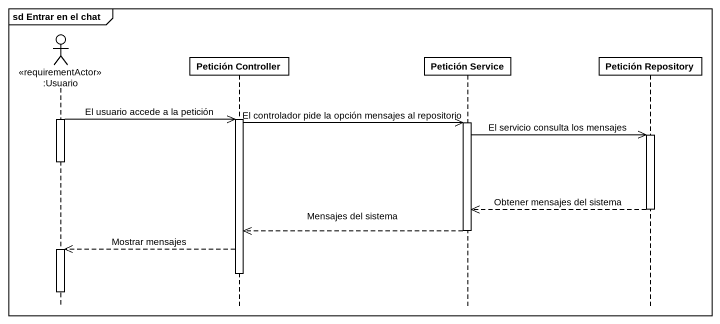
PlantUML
@startuml
mainframe sd Entrar en el chat
hide footbox
actor ":Usuario" as Usuario <<requirementActor>>
participant "Petición Controller" as Petición_Controller
participant "Petición Service" as Petición_Service
participant "Petición Repository" as Petición_Repository

activate Usuario
Usuario ->> Petición_Controller : El usuario accede a la petición
activate Petición_Controller
Petición_Controller ->> Petición_Service : El controlador pide la opción mensajes al repositorio
activate Petición_Service
Petición_Service ->> Petición_Repository : El servicio consulta los mensajes
activate Petición_Repository
deactivate Usuario
Petición_Repository -->> Petición_Service : Obtener mensajes del sistema
deactivate Petición_Repository
Petición_Service -->> Petición_Controller : Mensajes del sistema
deactivate Petición_Service
Petición_Controller -->> Usuario : Mostrar mensajes
activate Usuario
deactivate Petición_Controller
deactivate Usuario
@enduml
